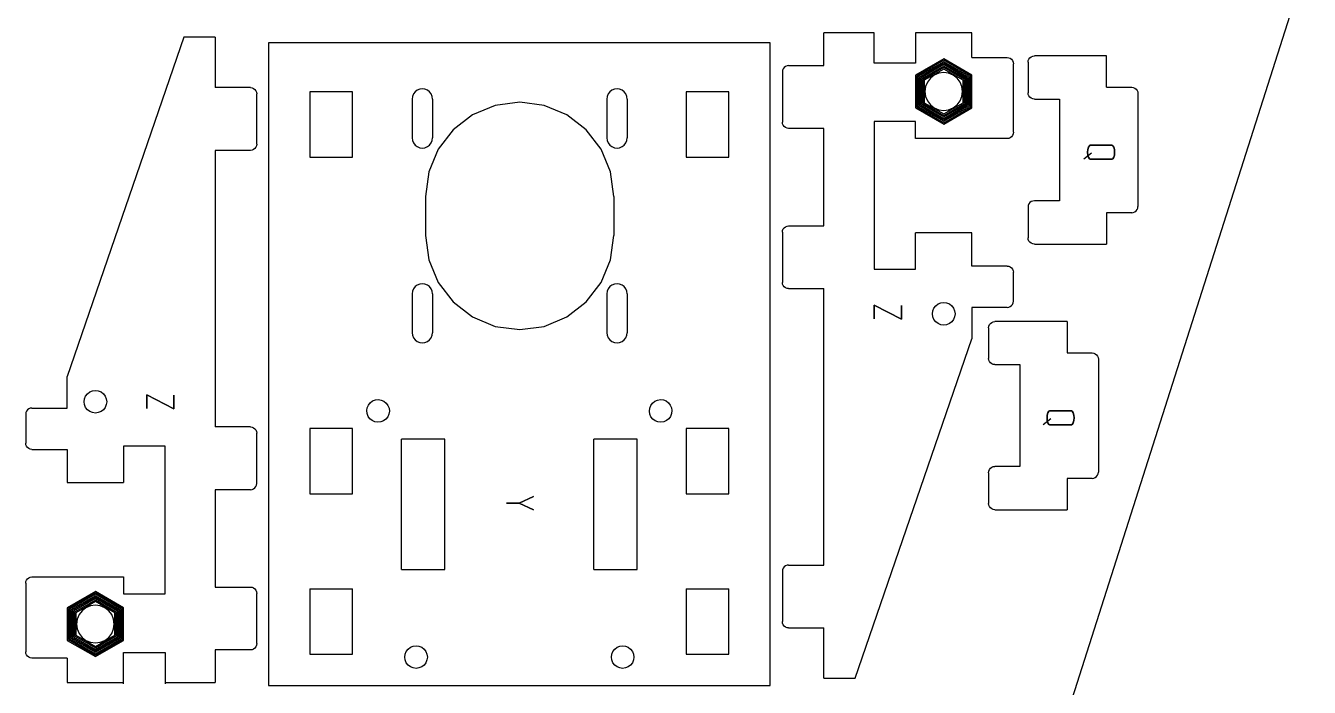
# Model space of a CAD drawing. Extents: x 6.6 to 38.2, y 6.7 to 38.5.
# Drawn here: x 6.61 to 14.65, y 29.84 to 33.99 of the extents above; entities that cross this region are included whole.
import ezdxf

# ---------------------------------------------------------------- set-up
doc = ezdxf.new("R2010")
doc.units = 0
doc.layers.get('0').update_dxf_attribs({"linetype": 'CONTINUOUS'})
doc.layers.add('Burn', color=7, linetype='CONTINUOUS')

msp = doc.modelspace()

# ---------------------------------------------------------------- linework, layer by layer
at = {"color": 7}
for points in [[(15.032401, 35.636828), (11.200143, 23.619676)], [(7.597276, 33.913337), (6.865384, 31.788494)], [(7.794018, 33.913337), (7.597276, 33.913337)], [(7.794018, 33.913337), (7.794018, 33.598547)], [(8.127377, 33.879462), (8.127377, 29.854137)], [(11.271354, 33.879462), (8.127377, 33.879462)], [(11.271354, 29.854137), (11.271354, 33.879462)], [(11.921926, 33.940674), (11.606986, 33.940674)], [(11.606986, 33.736129), (11.606986, 33.940674)], [(12.18148, 33.751666), (11.921777, 33.751877), (11.921932, 33.940683)], [(12.181627, 33.940674), (12.181471, 33.751666)], [(12.53562, 33.940674), (12.181627, 33.940674)], [(12.53562, 33.787281), (12.53562, 33.940674)], [(12.53562, 33.787281), (12.755972, 33.787281)], [(12.755972, 33.787281), (12.766158, 33.78594), (12.775648, 33.782011), (12.783796, 33.775757), (12.79005, 33.767607), (12.793982, 33.758117)], [(12.892397, 33.777586), (12.89865, 33.785738)], [(12.89865, 33.785738), (12.906798, 33.791989)], [(12.906798, 33.791989), (12.916288, 33.79592)], [(12.916288, 33.79592), (12.926472, 33.79726)], [(13.378989, 33.79726), (12.926472, 33.79726)], [(13.378989, 33.600517), (13.378989, 33.79726)], [(11.348623, 33.706963), (11.347282, 33.696778)], [(11.386633, 33.736129), (11.37645, 33.734788), (11.366959, 33.730856), (11.358809, 33.724603), (11.352554, 33.716453), (11.348623, 33.706963)], [(11.386633, 33.736129), (11.606986, 33.736129)], [(12.358551, 33.778573), (12.18148, 33.676343)], [(12.52775, 33.671799), (12.358551, 33.769486), (12.189348, 33.671799), (12.189348, 33.476422), (12.358551, 33.378734), (12.52775, 33.476422), (12.52775, 33.671799)], [(12.358551, 33.387823), (12.519882, 33.480968), (12.519882, 33.667257), (12.358551, 33.7604), (12.197219, 33.667257), (12.197219, 33.480968), (12.358551, 33.387823)], [(12.51201, 33.485509), (12.51201, 33.662711), (12.358551, 33.751311), (12.205089, 33.662711), (12.205089, 33.485509), (12.358551, 33.396909), (12.51201, 33.485509)], [(12.504143, 33.490054), (12.504143, 33.658171), (12.358551, 33.742226), (12.212959, 33.658171), (12.212959, 33.490054), (12.358551, 33.405998), (12.504143, 33.490054)], [(12.220831, 33.653626), (12.220831, 33.494599), (12.358551, 33.415086), (12.496271, 33.494599), (12.496271, 33.653626), (12.358551, 33.733138), (12.220831, 33.653626)], [(12.228699, 33.499141), (12.358551, 33.424172), (12.488402, 33.499141), (12.488402, 33.64908), (12.358551, 33.724051), (12.228699, 33.64908), (12.228699, 33.499141)], [(12.23657, 33.644537), (12.23657, 33.503686), (12.358551, 33.433259), (12.48053, 33.503686), (12.48053, 33.644537), (12.358551, 33.714964), (12.23657, 33.644537)], [(12.53562, 33.676343), (12.358551, 33.778573)], [(12.793982, 33.758117), (12.795322, 33.747934)], [(12.795322, 33.318544), (12.795322, 33.747934)], [(12.887123, 33.757912), (12.888467, 33.768094)], [(12.887123, 33.757912), (12.887123, 33.566341)], [(12.888467, 33.768094), (12.892397, 33.777586)], [(11.347282, 33.696778), (11.347282, 33.381988)], [(12.18148, 33.676343), (12.18148, 33.471879), (12.358551, 33.369647), (12.53562, 33.471879)], [(12.25632, 33.633134), (12.244523, 33.604661)], [(12.275077, 33.657581), (12.25632, 33.633134)], [(12.299527, 33.676343), (12.275077, 33.657581)], [(12.327998, 33.688136), (12.299527, 33.676343)], [(12.358551, 33.69216), (12.327998, 33.688136)], [(12.389104, 33.688136), (12.358551, 33.69216)], [(12.417573, 33.676343), (12.389104, 33.688136)], [(12.442023, 33.657581), (12.417573, 33.676343)], [(12.472576, 33.604661), (12.460781, 33.633134), (12.442023, 33.657581)], [(12.53562, 33.471879), (12.53562, 33.676343)], [(8.014372, 33.598547), (7.794018, 33.598547)], [(8.014372, 33.598547), (8.024556, 33.597203)], [(8.024556, 33.597203), (8.034047, 33.593271)], [(8.034047, 33.593271), (8.042194, 33.58702)], [(8.042194, 33.58702), (8.04845, 33.578872)], [(8.04845, 33.578872), (8.052382, 33.56938)], [(8.052382, 33.56938), (8.053722, 33.559196)], [(8.053722, 33.244404), (8.053722, 33.559196)], [(8.38708, 33.16331), (8.654651, 33.16331), (8.654651, 33.572541), (8.38708, 33.572541)], [(8.38708, 33.572541), (8.38708, 33.16331)], [(9.0369, 33.558521), (9.03061, 33.543339), (9.028467, 33.527042), (9.028467, 33.283076), (9.03061, 33.266784)], [(9.091426, 33.590001), (9.075129, 33.587853), (9.059947, 33.581568), (9.046907, 33.571563), (9.0369, 33.558521)], [(9.145947, 33.558521), (9.135941, 33.571563), (9.122901, 33.581568), (9.10772, 33.587853), (9.091426, 33.590001)], [(9.152237, 33.543339), (9.145947, 33.558521)], [(9.154382, 33.527042), (9.152237, 33.543339)], [(10.27976, 33.581568), (10.266721, 33.571563), (10.256719, 33.558521), (10.250428, 33.543339), (10.248284, 33.527042), (10.248284, 33.283076), (10.250428, 33.266784)], [(10.355759, 33.571563), (10.342718, 33.581568), (10.327537, 33.587853), (10.31124, 33.590001), (10.294949, 33.587853), (10.27976, 33.581568)], [(10.3742, 33.527042), (10.372056, 33.543339), (10.365766, 33.558521), (10.355759, 33.571563)], [(11.011651, 33.572541), (10.744079, 33.572541), (10.744079, 33.16331)], [(10.744079, 33.16331), (11.011651, 33.16331), (11.011651, 33.572541)], [(12.244523, 33.604661), (12.240503, 33.574108)], [(12.240503, 33.574108), (12.244523, 33.543558)], [(12.244523, 33.543558), (12.25632, 33.51509)], [(12.460781, 33.51509), (12.472576, 33.543558)], [(12.476597, 33.574108), (12.472576, 33.604661)], [(12.472576, 33.543558), (12.476597, 33.574108)], [(12.888467, 33.55616), (12.887123, 33.566341)], [(12.892397, 33.546671), (12.888467, 33.55616)], [(12.89865, 33.538521), (12.892397, 33.546671)], [(13.378989, 33.600517), (13.536382, 33.600517)], [(13.536382, 33.600517), (13.546564, 33.599178)], [(13.546564, 33.599178), (13.556057, 33.595244)], [(13.556057, 33.595244), (13.564207, 33.588994)], [(13.564207, 33.588994), (13.57046, 33.580841)], [(13.57046, 33.580841), (13.574389, 33.57135)], [(13.574389, 33.57135), (13.57573, 33.561169), (13.57573, 32.85413)], [(9.154382, 33.527042), (9.154382, 33.283076)], [(9.701333, 33.507368), (9.548569, 33.487256), (9.406213, 33.42829), (9.283978, 33.334492), (9.190173, 33.212249)], [(10.212488, 33.212249), (10.118692, 33.334492), (9.996448, 33.42829), (9.854096, 33.487256), (9.701333, 33.507368)], [(10.3742, 33.527042), (10.3742, 33.283076)], [(12.25632, 33.51509), (12.275077, 33.490637)], [(12.275077, 33.490637), (12.299527, 33.47188)], [(12.299527, 33.471879), (12.327998, 33.460086)], [(12.389104, 33.460086), (12.417573, 33.471879)], [(12.417573, 33.471879), (12.442023, 33.490637)], [(12.442023, 33.490637), (12.460781, 33.51509)], [(12.906798, 33.532268), (12.89865, 33.538521)], [(12.916288, 33.528338), (12.906798, 33.532268)], [(12.926472, 33.526997), (12.916288, 33.528338)], [(12.926472, 33.526997), (13.083868, 33.526997)], [(13.083868, 33.526997), (13.083868, 32.889543)], [(11.348623, 33.371804), (11.347282, 33.381988)], [(12.18148, 33.385926), (11.921777, 33.385926)], [(11.921777, 33.385926), (11.921777, 32.461224)], [(12.755972, 33.279198), (12.18148, 33.279198), (12.18148, 33.385926)], [(12.327998, 33.460086), (12.358551, 33.456064)], [(12.358551, 33.456064), (12.389104, 33.460086)], [(11.386633, 33.342638), (11.37645, 33.343978), (11.366959, 33.34791), (11.358809, 33.354164), (11.352554, 33.362313), (11.348623, 33.371804)], [(11.606986, 32.732731), (11.606986, 33.342638), (11.386633, 33.342638)], [(12.795322, 33.318544), (12.793982, 33.308362), (12.79005, 33.298872)], [(8.053722, 33.244404), (8.052382, 33.23422), (8.04845, 33.224732), (8.042194, 33.21658), (8.034047, 33.210329), (8.024556, 33.206397), (8.014372, 33.205057)], [(9.03061, 33.266784), (9.0369, 33.251601), (9.046907, 33.238561), (9.059947, 33.228556)], [(9.059947, 33.228556), (9.075129, 33.222267), (9.091426, 33.220121)], [(9.091426, 33.220121), (9.10772, 33.222267), (9.122901, 33.228556), (9.135941, 33.238561), (9.145947, 33.251601)], [(9.145947, 33.251601), (9.152237, 33.266784), (9.154382, 33.283076)], [(10.250428, 33.266784), (10.256719, 33.251601), (10.266721, 33.238561), (10.27976, 33.228556)], [(10.27976, 33.228556), (10.294949, 33.222267)], [(10.294949, 33.222267), (10.31124, 33.220121), (10.327537, 33.222267)], [(10.327537, 33.222267), (10.342718, 33.228556), (10.355759, 33.238561), (10.365766, 33.251601), (10.372056, 33.266784)], [(10.372056, 33.266784), (10.3742, 33.283076)], [(12.766158, 33.28054), (12.755972, 33.279198)], [(12.79005, 33.298872), (12.783796, 33.29072), (12.775648, 33.284467), (12.766158, 33.28054)], [(8.014372, 33.205057), (7.794018, 33.205057), (7.794018, 31.473702)], [(9.190173, 33.212249), (9.131213, 33.069897), (9.111101, 32.917136), (9.111101, 32.673171), (9.131213, 32.520407), (9.190173, 32.378054)], [(10.291564, 32.917136), (10.271456, 33.069897), (10.212488, 33.212249)], [(10.291564, 32.917136), (10.291564, 32.673171)], [(12.888467, 32.860378), (12.887123, 32.850193)], [(12.887123, 32.850193), (12.887123, 32.657384)], [(12.892397, 32.869868), (12.888467, 32.860378)], [(12.89865, 32.878014), (12.892397, 32.869867)], [(12.906798, 32.884272), (12.89865, 32.878014)], [(12.916288, 32.888201), (12.906798, 32.884272)], [(12.926472, 32.889543), (12.916288, 32.888201)], [(13.083868, 32.889543), (12.926472, 32.889543)], [(13.536382, 32.81478), (13.546564, 32.816119), (13.556057, 32.820052), (13.564207, 32.826304), (13.57046, 32.834454)], [(13.57046, 32.834454), (13.574389, 32.843943)], [(13.574389, 32.843943), (13.57573, 32.854129)], [(13.378989, 32.81478), (13.378989, 32.618034)], [(13.536382, 32.81478), (13.378989, 32.81478)], [(10.271456, 32.520407), (10.291564, 32.673171)], [(11.347282, 32.693384), (11.348623, 32.703569)], [(11.347282, 32.693384), (11.347282, 32.378591)], [(11.348623, 32.703569), (11.352554, 32.713059)], [(11.352554, 32.713059), (11.358809, 32.721207), (11.366959, 32.72746), (11.37645, 32.73139)], [(11.37645, 32.73139), (11.386633, 32.732731)], [(11.386633, 32.732731), (11.606986, 32.732731)], [(12.18148, 32.461224), (12.18148, 32.68876)], [(12.53562, 32.68876), (12.18148, 32.68876)], [(12.53562, 32.4809), (12.53562, 32.68876)], [(12.888467, 32.647201), (12.887123, 32.657384)], [(12.892397, 32.637709), (12.888467, 32.647201)], [(12.89865, 32.629562), (12.892397, 32.637709)], [(12.916288, 32.619376), (12.906798, 32.623307), (12.89865, 32.629562)], [(12.926472, 32.618034), (12.916288, 32.619376)], [(12.926472, 32.618034), (13.378989, 32.618034)], [(10.212488, 32.378054), (10.271456, 32.520407)], [(11.921777, 32.461224), (12.18148, 32.461224)], [(12.755972, 32.4809), (12.53562, 32.4809)], [(12.755972, 32.4809), (12.766158, 32.479559), (12.775648, 32.475627), (12.783796, 32.469374), (12.79005, 32.461224), (12.793982, 32.451734)], [(12.793982, 32.451734), (12.795322, 32.44155)], [(12.795322, 32.260544), (12.795322, 32.44155)], [(9.0369, 32.338703), (9.03061, 32.32352), (9.028467, 32.307227), (9.028467, 32.063263)], [(9.046907, 32.351743), (9.0369, 32.338703)], [(9.10772, 32.36804), (9.091426, 32.370184), (9.075129, 32.36804), (9.059947, 32.36175), (9.046907, 32.351743)], [(9.122901, 32.36175), (9.10772, 32.36804)], [(9.135941, 32.351743), (9.122901, 32.36175)], [(9.154382, 32.307226), (9.152237, 32.32352), (9.145947, 32.338703), (9.135941, 32.351743)], [(9.190173, 32.378054), (9.283978, 32.255814), (9.406213, 32.162013), (9.548569, 32.103048), (9.701333, 32.082938)], [(9.701333, 32.082938), (9.854096, 32.103048), (9.996448, 32.162013), (10.118692, 32.255814), (10.212488, 32.378054)], [(10.256719, 32.338703), (10.250428, 32.32352), (10.248284, 32.307227), (10.248284, 32.063263), (10.250428, 32.046967), (10.256719, 32.031787)], [(10.294949, 32.36804), (10.27976, 32.36175), (10.266721, 32.351743), (10.256719, 32.338703)], [(10.3742, 32.307226), (10.372056, 32.32352), (10.365766, 32.338703), (10.355759, 32.351743), (10.342718, 32.36175), (10.327537, 32.36804), (10.31124, 32.370184), (10.294949, 32.36804)], [(11.348623, 32.368406), (11.347282, 32.378591)], [(11.37645, 32.340583), (11.366959, 32.344513), (11.358809, 32.350767), (11.352554, 32.358918), (11.348623, 32.368406)], [(11.386633, 32.339243), (11.37645, 32.340583)], [(11.386633, 32.339243), (11.606986, 32.339243)], [(11.606986, 30.60789), (11.606986, 32.339243)], [(9.154382, 32.307226), (9.154382, 32.063263)], [(10.3742, 32.307226), (10.3742, 32.063263)], [(12.793982, 32.250357), (12.795322, 32.260544)], [(12.287723, 32.181847), (12.290136, 32.200178)], [(12.290136, 32.163517), (12.287723, 32.181847)], [(12.290136, 32.200178), (12.297212, 32.217261)], [(12.297212, 32.217261), (12.308467, 32.231929)], [(12.308467, 32.231929), (12.323138, 32.243184)], [(12.323138, 32.243184), (12.340218, 32.250262)], [(12.340218, 32.250262), (12.358551, 32.252676)], [(12.358551, 32.252676), (12.376881, 32.250262)], [(12.376881, 32.250262), (12.393966, 32.243184)], [(12.393966, 32.243184), (12.408634, 32.231929)], [(12.408634, 32.231929), (12.419888, 32.217261)], [(12.419888, 32.217261), (12.426966, 32.200178)], [(12.426966, 32.200178), (12.429378, 32.181847)], [(12.429378, 32.181847), (12.426966, 32.163517)], [(12.53562, 32.221194), (12.53562, 32.024451)], [(12.755972, 32.221194), (12.53562, 32.221194)], [(12.755972, 32.221194), (12.766158, 32.222538), (12.775648, 32.226467), (12.783796, 32.232722), (12.79005, 32.240867), (12.793982, 32.250357)], [(12.297212, 32.146431), (12.290136, 32.163516)], [(12.308467, 32.131766), (12.297212, 32.146431)], [(12.323138, 32.120507), (12.308467, 32.131766)], [(12.340218, 32.113432), (12.323138, 32.120507)], [(12.358551, 32.111018), (12.340218, 32.113431)], [(12.376881, 32.113432), (12.358551, 32.111018)], [(12.393966, 32.120507), (12.376881, 32.113432)], [(12.408634, 32.131766), (12.393966, 32.120507)], [(12.419888, 32.146431), (12.408634, 32.131766)], [(12.426966, 32.163517), (12.419888, 32.146431)], [(12.639394, 32.094167), (12.640733, 32.104349)], [(12.640733, 32.104349), (12.644668, 32.113841)], [(12.644668, 32.113841), (12.65092, 32.121987)], [(12.65092, 32.121987), (12.659069, 32.128243)], [(12.659069, 32.128243), (12.668563, 32.132172)], [(12.668563, 32.132172), (12.678743, 32.133516)], [(13.131256, 32.133516), (12.678743, 32.133516)], [(13.131256, 32.133516), (13.131256, 31.93677)], [(9.028467, 32.063263), (9.03061, 32.046967), (9.0369, 32.031787), (9.046907, 32.018743), (9.059947, 32.008737), (9.075129, 32.002448)], [(9.075129, 32.002448), (9.091426, 32.000306), (9.10772, 32.002448), (9.122901, 32.008737), (9.135941, 32.018743)], [(9.135941, 32.018743), (9.145947, 32.031787), (9.152237, 32.046967)], [(9.152237, 32.046967), (9.154382, 32.063263)], [(10.256719, 32.031787), (10.266721, 32.018743), (10.27976, 32.008737), (10.294949, 32.002448), (10.31124, 32.000306), (10.327537, 32.002448)], [(10.327537, 32.002448), (10.342718, 32.008737), (10.355759, 32.018743), (10.365766, 32.031787), (10.372056, 32.046967)], [(10.372056, 32.046967), (10.3742, 32.063263)], [(11.803731, 29.899611), (12.53562, 32.024451)], [(12.639394, 32.094167), (12.639394, 31.902596)], [(13.131256, 31.93677), (13.288652, 31.93677)], [(13.288652, 31.93677), (13.298836, 31.93543)], [(13.298836, 31.93543), (13.308324, 31.931499)], [(12.659069, 31.868517), (12.65092, 31.874772), (12.644668, 31.882921), (12.640733, 31.892411), (12.639394, 31.902596)], [(12.668563, 31.864588), (12.659069, 31.868517)], [(12.678743, 31.863246), (12.668563, 31.864588)], [(12.678743, 31.863246), (12.836138, 31.863246), (12.836138, 31.225796), (12.678743, 31.225796)], [(13.308324, 31.931499), (13.316473, 31.925246)], [(13.316473, 31.925246), (13.322727, 31.917097)], [(13.322727, 31.917097), (13.326661, 31.907604)], [(13.326661, 31.907604), (13.328001, 31.897421)], [(13.328001, 31.897421), (13.328001, 31.190381)], [(6.865384, 31.591753), (6.865384, 31.788494)], [(7.00704, 31.692437), (7.024122, 31.699513)], [(7.024122, 31.699513), (7.042454, 31.701928)], [(7.042454, 31.701928), (7.060787, 31.699513)], [(7.060787, 31.699513), (7.077868, 31.692437)], [(6.971627, 31.6311), (6.974036, 31.649431)], [(6.974036, 31.612768), (6.971627, 31.6311)], [(6.974036, 31.649431), (6.981117, 31.666514)], [(7.00704, 31.56976), (6.992372, 31.581018), (6.981117, 31.595686), (6.974036, 31.612768)], [(6.981117, 31.666514), (6.992372, 31.681182)], [(6.992372, 31.681182), (7.00704, 31.692437)], [(7.077868, 31.692437), (7.092538, 31.681182), (7.103792, 31.666514)], [(7.103792, 31.666514), (7.110869, 31.649431)], [(7.110869, 31.612768), (7.103792, 31.595686)], [(7.110869, 31.649431), (7.113282, 31.6311)], [(7.113282, 31.6311), (7.110869, 31.612768)], [(8.753476, 31.61038), (8.765054, 31.624791)], [(8.765054, 31.624791), (8.779968, 31.635724)], [(8.779968, 31.635724), (8.797201, 31.64242)], [(8.797201, 31.642419), (8.815587, 31.644427)], [(8.815587, 31.644427), (8.833858, 31.641606)], [(8.833858, 31.641606), (8.850779, 31.634156)], [(8.850779, 31.634156), (8.865194, 31.622574)], [(8.865194, 31.622574), (8.876122, 31.607659)], [(10.522606, 31.607659), (10.533536, 31.622574)], [(10.533536, 31.622574), (10.54795, 31.634156)], [(10.54795, 31.634156), (10.564873, 31.641606)], [(10.564873, 31.641606), (10.583148, 31.644427)], [(10.583148, 31.644427), (10.601527, 31.642419)], [(10.601527, 31.642419), (10.618761, 31.635724)], [(10.618761, 31.635724), (10.633679, 31.624791)], [(10.633679, 31.624791), (10.645254, 31.61038)], [(6.607022, 31.562586), (6.605683, 31.552402)], [(6.605683, 31.552402), (6.605683, 31.371397)], [(6.617208, 31.580222), (6.610956, 31.572078), (6.607022, 31.562586)], [(6.645031, 31.591753), (6.634847, 31.590409), (6.625354, 31.586479), (6.617208, 31.580222)], [(6.645031, 31.591753), (6.865384, 31.591753)], [(7.024122, 31.562684), (7.00704, 31.56976)], [(7.042454, 31.56027), (7.024122, 31.562684)], [(7.060787, 31.562684), (7.042454, 31.56027)], [(7.103792, 31.595686), (7.092538, 31.581018), (7.077868, 31.56976), (7.060787, 31.562684)], [(8.743202, 31.575184), (8.746021, 31.593457)], [(8.74521, 31.5568), (8.743202, 31.575184)], [(8.751906, 31.539568), (8.74521, 31.5568)], [(8.746021, 31.593457), (8.753476, 31.61038)], [(8.762836, 31.524656), (8.751906, 31.539568)], [(8.874551, 31.536851), (8.862974, 31.522434)], [(8.882004, 31.553773), (8.874551, 31.536851)], [(8.876122, 31.607659), (8.88282, 31.590424)], [(8.884823, 31.572048), (8.882004, 31.553773)], [(8.88282, 31.590424), (8.884823, 31.572048)], [(10.513903, 31.572048), (10.515913, 31.590424)], [(10.516722, 31.553773), (10.513903, 31.572048)], [(10.515913, 31.590424), (10.522606, 31.607659)], [(10.524174, 31.536851), (10.516722, 31.553773)], [(10.535753, 31.522434), (10.524174, 31.536851)], [(10.646822, 31.539568), (10.635894, 31.524656)], [(10.645254, 31.61038), (10.652708, 31.593457)], [(10.65352, 31.5568), (10.646822, 31.539568)], [(10.652708, 31.593457), (10.655528, 31.575184)], [(10.655528, 31.575184), (10.65352, 31.5568)], [(8.014372, 31.473702), (7.794018, 31.473702)], [(8.014372, 31.473702), (8.024556, 31.472363), (8.034047, 31.46843)], [(8.034047, 31.46843), (8.042194, 31.46218), (8.04845, 31.454028)], [(8.04845, 31.454028), (8.052382, 31.444538)], [(8.654651, 31.054211), (8.654651, 31.463439), (8.38708, 31.463439)], [(8.38708, 31.463439), (8.38708, 31.054211)], [(8.77725, 31.513076), (8.762836, 31.524656)], [(8.794173, 31.505621), (8.77725, 31.513076)], [(8.812448, 31.502803), (8.794173, 31.505621)], [(8.830826, 31.504812), (8.812448, 31.502803)], [(8.84806, 31.511506), (8.830826, 31.504812)], [(8.862974, 31.522434), (8.84806, 31.511506)], [(10.550671, 31.511506), (10.535753, 31.522434)], [(10.567901, 31.504812), (10.550671, 31.511506)], [(10.586284, 31.502803), (10.567901, 31.504812)], [(10.604559, 31.505621), (10.586284, 31.502803)], [(10.621483, 31.513076), (10.604559, 31.505621)], [(10.635894, 31.524656), (10.621483, 31.513076)], [(10.744079, 31.463439), (10.744079, 31.054211), (11.011651, 31.054211)], [(11.011651, 31.054211), (11.011651, 31.463439), (10.744079, 31.463439)], [(6.607022, 31.361212), (6.605683, 31.371396)], [(8.052382, 31.444538), (8.053722, 31.434352)], [(8.053722, 31.119562), (8.053722, 31.434352)], [(8.961571, 30.580014), (8.961571, 31.397232)], [(8.961571, 30.580014), (9.233081, 30.580014), (9.233081, 31.397232)], [(9.233081, 31.397232), (8.961571, 31.397232)], [(10.165649, 30.580014), (10.165649, 31.397232)], [(10.437156, 30.580014), (10.437156, 31.397232), (10.165649, 31.397232)], [(6.610956, 31.351722), (6.607022, 31.361212)], [(6.617208, 31.343571), (6.610956, 31.351722)], [(6.645031, 31.332048), (6.634847, 31.333388), (6.625354, 31.337318), (6.617208, 31.343571)], [(6.645031, 31.332048), (6.865384, 31.332048)], [(6.865384, 31.332048), (6.865384, 31.124186)], [(7.479229, 31.351722), (7.219523, 31.351722)], [(7.219523, 31.351722), (7.219523, 31.124186)], [(7.479229, 30.427022), (7.479229, 31.351722)], [(12.644668, 31.20612), (12.65092, 31.214271)], [(12.65092, 31.214271), (12.659069, 31.22052)], [(12.659069, 31.22052), (12.668563, 31.224454)], [(12.668563, 31.224454), (12.678743, 31.225796)], [(12.639394, 31.186444), (12.640733, 31.19663)], [(12.639394, 31.186444), (12.639394, 30.993637)], [(12.640733, 31.19663), (12.644668, 31.20612)], [(13.288652, 31.15103), (13.131256, 31.15103), (13.131256, 30.95429)], [(13.288652, 31.15103), (13.298836, 31.152373)], [(13.298836, 31.152373), (13.308324, 31.156304), (13.316473, 31.16256), (13.322727, 31.170706), (13.326661, 31.180197)], [(13.326661, 31.180197), (13.328001, 31.190381)], [(6.865384, 31.124186), (7.219523, 31.124186)], [(7.794018, 31.080211), (7.794018, 30.470307)], [(8.014372, 31.080211), (7.794018, 31.080211)], [(8.014372, 31.080211), (8.024556, 31.081554)], [(8.024556, 31.081554), (8.034047, 31.085487)], [(8.034047, 31.085487), (8.042194, 31.09174)], [(8.042194, 31.09174), (8.04845, 31.099888), (8.052382, 31.10938)], [(8.052382, 31.10938), (8.053722, 31.119562)], [(8.38708, 31.054211), (8.654651, 31.054211)], [(12.659069, 30.95956), (12.65092, 30.965814), (12.644668, 30.97396), (12.640733, 30.983453), (12.639394, 30.993637)], [(12.668563, 30.955629), (12.659069, 30.95956)], [(12.678743, 30.954289), (12.668563, 30.955629)], [(12.678743, 30.954289), (13.131256, 30.954289)], [(10.165649, 30.580014), (10.437156, 30.580014)], [(11.348623, 30.578724), (11.347282, 30.568543)], [(11.347282, 30.568543), (11.347282, 30.25375)], [(11.358809, 30.596364), (11.352554, 30.588213), (11.348623, 30.578724)], [(11.37645, 30.60655), (11.366959, 30.602617), (11.358809, 30.596364)], [(11.386633, 30.60789), (11.37645, 30.60655)], [(11.386633, 30.60789), (11.606986, 30.60789)], [(6.605683, 30.494398), (6.607022, 30.504584), (6.610956, 30.514073)], [(6.605683, 30.494398), (6.605683, 30.065012)], [(6.610956, 30.514073), (6.617208, 30.522226)], [(6.617208, 30.522226), (6.625354, 30.528477), (6.634847, 30.532407), (6.645031, 30.533748)], [(6.645031, 30.533748), (7.219523, 30.533748)], [(7.219523, 30.533748), (7.219523, 30.427022)], [(7.219523, 30.341067), (7.042454, 30.443298), (6.865384, 30.341067), (6.865384, 30.136603)], [(7.211657, 30.336521), (7.042454, 30.43421), (6.873252, 30.336521), (6.873252, 30.141149), (7.042454, 30.04346), (7.211657, 30.141149), (7.211657, 30.336521)], [(7.203787, 30.331979), (7.042454, 30.425124), (6.881124, 30.331979), (6.881124, 30.145687), (7.042454, 30.052548), (7.203787, 30.145687), (7.203787, 30.331979)], [(6.888996, 30.150234), (7.042454, 30.061633), (7.195917, 30.150234), (7.195917, 30.327438), (7.042454, 30.416037), (6.888996, 30.327438), (6.888996, 30.150234)], [(7.188046, 30.154779), (7.188046, 30.32289), (7.042454, 30.406949), (6.896863, 30.32289), (6.896863, 30.154779), (7.042454, 30.070719), (7.188046, 30.154779)], [(7.219523, 30.427022), (7.479229, 30.427022)], [(7.794018, 30.470307), (8.014372, 30.470307)], [(8.014372, 30.470307), (8.024556, 30.468968)], [(8.024556, 30.468968), (8.034047, 30.465037)], [(8.034047, 30.465037), (8.042194, 30.458781), (8.04845, 30.450631)], [(8.04845, 30.450631), (8.052382, 30.441142)], [(8.052382, 30.441142), (8.053722, 30.430958)], [(8.053722, 30.116167), (8.053722, 30.430958)], [(8.38708, 30.460042), (8.654651, 30.460042)], [(8.38708, 30.460042), (8.38708, 30.050813), (8.654651, 30.050813), (8.654651, 30.460042)], [(10.744079, 30.460042), (11.011651, 30.460042)], [(10.744079, 30.460042), (10.744079, 30.050813)], [(11.011651, 30.050813), (11.011651, 30.460042)], [(7.042454, 30.079808), (7.180176, 30.159322), (7.180176, 30.318349), (7.042454, 30.39786), (6.904736, 30.318349), (6.904736, 30.159322), (7.042454, 30.079808)], [(6.912603, 30.313804), (6.912603, 30.163866), (7.042454, 30.088894), (7.172308, 30.163866), (7.172308, 30.313804), (7.042454, 30.388774), (6.912603, 30.313804)], [(7.164436, 30.168409), (7.164436, 30.309261), (7.042454, 30.379687), (6.920473, 30.309261), (6.920473, 30.168409), (7.042454, 30.097983), (7.164436, 30.168409)], [(6.983431, 30.341067), (6.958982, 30.322307)], [(7.011902, 30.352861), (6.983431, 30.341067)], [(7.042454, 30.356881), (7.011902, 30.352861)], [(7.073007, 30.352861), (7.042454, 30.356881)], [(7.101478, 30.341067), (7.073007, 30.352861)], [(7.125928, 30.322307), (7.101478, 30.341067)], [(7.219523, 30.136603), (7.219523, 30.341067)], [(6.928431, 30.269387), (6.924409, 30.238836)], [(6.958982, 30.322307), (6.940227, 30.297858), (6.928431, 30.269387)], [(7.144686, 30.297858), (7.125928, 30.322307)], [(7.156479, 30.269387), (7.144686, 30.297858)], [(7.160503, 30.238836), (7.156479, 30.269387)], [(11.348623, 30.243563), (11.347282, 30.25375)], [(6.924409, 30.238836), (6.928431, 30.208282)], [(6.928431, 30.208282), (6.940227, 30.179811)], [(6.940227, 30.179811), (6.958982, 30.155363)], [(7.125928, 30.155363), (7.144686, 30.179811)], [(7.144686, 30.179811), (7.156479, 30.208282)], [(7.156479, 30.208282), (7.160503, 30.238836)], [(11.358809, 30.225926), (11.352554, 30.234074), (11.348623, 30.243563)], [(11.386633, 30.214402), (11.37645, 30.215742), (11.366959, 30.219672), (11.358809, 30.225926)], [(11.386633, 30.214402), (11.606986, 30.214402)], [(11.606986, 29.899611), (11.606986, 30.214402)], [(6.865384, 30.136603), (7.042454, 30.034373)], [(6.958982, 30.155363), (6.983431, 30.136603)], [(6.983431, 30.136603), (7.011902, 30.124812)], [(7.011902, 30.124812), (7.042454, 30.120788)], [(7.042454, 30.034373), (7.219523, 30.136603)], [(7.042454, 30.120788), (7.073007, 30.124812)], [(7.073007, 30.124812), (7.101478, 30.136603)], [(7.101478, 30.136603), (7.125928, 30.155363)], [(8.052382, 30.10598), (8.04845, 30.096492), (8.042194, 30.088342), (8.034047, 30.082088), (8.024556, 30.078158), (8.014372, 30.076819)], [(8.053722, 30.116167), (8.052382, 30.10598)], [(9.001991, 30.081906), (9.016658, 30.093166)], [(9.016658, 30.093166), (9.03374, 30.100242)], [(9.03374, 30.100242), (9.052073, 30.102652)], [(9.052073, 30.102652), (9.070407, 30.100242)], [(9.070407, 30.100242), (9.087487, 30.093166)], [(9.087487, 30.093166), (9.102159, 30.081906)], [(10.29657, 30.081906), (10.31124, 30.093166)], [(10.31124, 30.093166), (10.328324, 30.100242)], [(10.328324, 30.100242), (10.346656, 30.102652)], [(10.346656, 30.102652), (10.364987, 30.100242)], [(10.364987, 30.100242), (10.382069, 30.093166)], [(10.382069, 30.093166), (10.396738, 30.081906)], [(6.607022, 30.05483), (6.605683, 30.065012)], [(6.625354, 30.030934), (6.617208, 30.03719), (6.610956, 30.045339), (6.607022, 30.05483)], [(6.634847, 30.027004), (6.625354, 30.030934)], [(6.645031, 30.025666), (6.634847, 30.027004)], [(6.865384, 30.025666), (6.645031, 30.025666)], [(6.865384, 30.025666), (6.865384, 29.87227)], [(7.219379, 29.87227), (7.219534, 30.061284)], [(7.219523, 30.061284), (7.479229, 30.061073), (7.479084, 29.872266)], [(7.794018, 30.076819), (7.794018, 29.87227)], [(8.014372, 30.076819), (7.794018, 30.076819)], [(8.981244, 30.031823), (8.98366, 30.050156)], [(8.98366, 30.013491), (8.981244, 30.031823)], [(8.98366, 30.050156), (8.990736, 30.067237)], [(8.990736, 29.996409), (8.98366, 30.013491)], [(8.990736, 30.067237), (9.001991, 30.081906)], [(9.102159, 30.081906), (9.113413, 30.067237)], [(9.113413, 30.067237), (9.120489, 30.050156)], [(9.120489, 30.013491), (9.113413, 29.996409)], [(9.120489, 30.050156), (9.122901, 30.031823)], [(9.122901, 30.031823), (9.120489, 30.013491)], [(10.275827, 30.031823), (10.278238, 30.050156)], [(10.278238, 30.013491), (10.275827, 30.031823)], [(10.278238, 30.050156), (10.285316, 30.067237)], [(10.285316, 29.996409), (10.278238, 30.013491)], [(10.285316, 30.067237), (10.29657, 30.081906)], [(10.396738, 30.081906), (10.40799, 30.067237)], [(10.40799, 30.067237), (10.415067, 30.050156)], [(10.415067, 30.013491), (10.40799, 29.996409)], [(10.415067, 30.050156), (10.417483, 30.031823)], [(10.417483, 30.031823), (10.415067, 30.013491)], [(10.744079, 30.050813), (11.011651, 30.050813)], [(9.001991, 29.981744), (8.990736, 29.996409)], [(9.016658, 29.970487), (9.001991, 29.981744)], [(9.03374, 29.96341), (9.016658, 29.970487)], [(9.052073, 29.960996), (9.03374, 29.96341)], [(9.070407, 29.96341), (9.052073, 29.960996)], [(9.087487, 29.970487), (9.070407, 29.96341)], [(9.102159, 29.981744), (9.087487, 29.970487)], [(9.113413, 29.996409), (9.102159, 29.981744)], [(10.29657, 29.981744), (10.285316, 29.996409)], [(10.31124, 29.970487), (10.29657, 29.981744)], [(10.328324, 29.96341), (10.31124, 29.970487)], [(10.346656, 29.960996), (10.328324, 29.96341)], [(10.364987, 29.96341), (10.346656, 29.960996)], [(10.382069, 29.970487), (10.364987, 29.96341)], [(10.396738, 29.981744), (10.382069, 29.970487)], [(10.40799, 29.996409), (10.396738, 29.981744)], [(6.865384, 29.87227), (7.219379, 29.87227)], [(7.219372, 29.864539), (7.21938, 29.87227)], [(7.479078, 29.87227), (7.479071, 29.864334)], [(7.479078, 29.87227), (7.794018, 29.87227)], [(8.127377, 29.854137), (11.271354, 29.854137)], [(11.606986, 29.899611), (11.803731, 29.899611)]]:
    msp.add_lwpolyline(points, dxfattribs=at)
at = {"layer": 'Burn', "color": 1}
for points in [[(13.278931, 33.14932), (13.275147, 33.150131), (13.271651, 33.152503), (13.265541, 33.161992), (13.261397, 33.176212), (13.260014, 33.193566), (13.261397, 33.210916), (13.265541, 33.225137), (13.271651, 33.234628), (13.275147, 33.236998), (13.278931, 33.237798), (13.410622, 33.237798), (13.414409, 33.236998), (13.417901, 33.234628), (13.424011, 33.225137), (13.42816, 33.210916), (13.429542, 33.193566), (13.42816, 33.176212), (13.424011, 33.161992), (13.417901, 33.152503), (13.414409, 33.150131), (13.410622, 33.14932), (13.278931, 33.14932)], [(13.278931, 33.237767), (13.275147, 33.236967), (13.271651, 33.234598), (13.265541, 33.225106), (13.261397, 33.210884), (13.260014, 33.193534), (13.261397, 33.17618), (13.265541, 33.161961), (13.271651, 33.152472), (13.275147, 33.1501), (13.278931, 33.1493), (13.410622, 33.1493), (13.414409, 33.1501), (13.417901, 33.152472), (13.424011, 33.161961), (13.42816, 33.17618), (13.429542, 33.193534), (13.42816, 33.210884), (13.424011, 33.225106), (13.417901, 33.234598), (13.414409, 33.236967), (13.410622, 33.237767), (13.278931, 33.237767)], [(13.283828, 33.1874), (13.235917, 33.149568)], [(12.093161, 32.148898), (11.923648, 32.23661), (11.923648, 32.15062), (11.923648, 32.23661), (12.093161, 32.148898), (12.093161, 32.234401), (12.093161, 32.148898)], [(7.364413, 31.673614), (7.533927, 31.585898), (7.533927, 31.671891), (7.533927, 31.585898), (7.364413, 31.673614), (7.364413, 31.588111), (7.364413, 31.673614)], [(13.025078, 31.486086), (13.021293, 31.486886), (13.017801, 31.489259), (13.011686, 31.498746), (13.00754, 31.512963), (13.006159, 31.530319), (13.00754, 31.547669), (13.011686, 31.561891), (13.017801, 31.571382), (13.021293, 31.573753), (13.025078, 31.574553), (13.15677, 31.574553), (13.160553, 31.573753), (13.164046, 31.571382), (13.170157, 31.561891), (13.174306, 31.547669), (13.175688, 31.530319), (13.174306, 31.512963), (13.170157, 31.498746), (13.164046, 31.489259), (13.160553, 31.486886), (13.15677, 31.486086), (13.025078, 31.486086)], [(13.025078, 31.574534), (13.021293, 31.573723), (13.017801, 31.571352), (13.011686, 31.561861), (13.00754, 31.54764), (13.006159, 31.53029), (13.00754, 31.512934), (13.011686, 31.498717), (13.017801, 31.489229), (13.021293, 31.486856), (13.025078, 31.486056), (13.15677, 31.486056), (13.160553, 31.486856), (13.164046, 31.489229), (13.170157, 31.498717), (13.174306, 31.512934), (13.175688, 31.53029), (13.174306, 31.54764), (13.170157, 31.561861), (13.164046, 31.571352), (13.160553, 31.573723), (13.15677, 31.574534), (13.025078, 31.574534)], [(13.029978, 31.524166), (12.982063, 31.48633)], [(9.619361, 30.994918), (9.698958, 30.994918), (9.788873, 31.037419), (9.698958, 30.994918), (9.788873, 30.953144), (9.698958, 30.994918), (9.619361, 30.994918)]]:
    msp.add_lwpolyline(points, dxfattribs=at)

doc.saveas('drawing.dxf')
